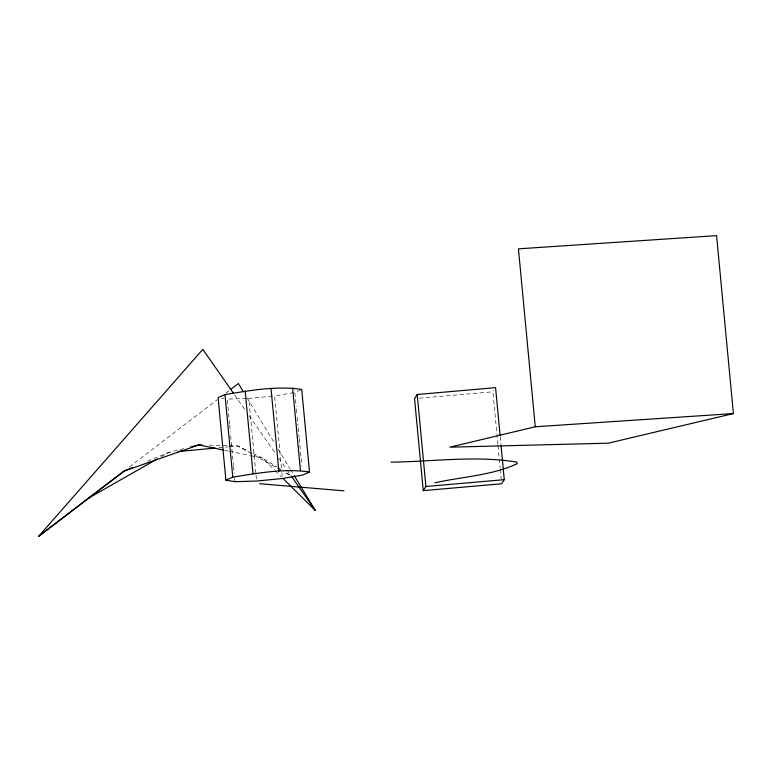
<?xml version="1.0" encoding="UTF-8"?>
<svg xmlns="http://www.w3.org/2000/svg" width="772" height="772" viewBox="0 0 772 772"><rect width="100%" height="100%" fill="white"/><g stroke="black" fill="none" stroke-linecap="round" stroke-linejoin="round"><path stroke-width="0.58" stroke-dasharray="3.86 2.9" d="M497.892 444.354L492.922 391.78L493.983 390.13M129.416 466.906L217.357 399.626M225.964 393.044L229.786 390.121M161.358 456.609L168.634 452.45L184.865 448.407M300.733 389.841L294.836 392.465L296.178 406.622M147.5 461.28L168.634 452.45L172.214 452.112M293.717 392.658L274.62 395.92L281.655 470.254M272.275 396.142L248.787 398.448L255.812 472.792M218.737 447.76L228.271 446.872M229.467 446.756L237.815 445.975L248.555 451.244M419.302 398.198L492.922 391.78M246.384 398.516L227.2 399.095L229.535 423.876M209.424 445.222L228.358 445.724M229.535 445.762L237.815 445.975L280.477 469.974M221.516 398.159L223.784 398.535M224.739 450.298L228.28 451.031M229.467 451.273L249.52 455.412M250.707 455.654L262.509 458.095L276.752 466.857M252.849 453.347L262.509 458.095L274.436 469.926M285.679 472.898L290.89 475.832M277.775 467.485L281.838 469.984M286.933 473.12L290.996 475.62M275.286 470.766L281.249 476.681M234.563 394.82L244.917 409.652M249.057 415.587L275.98 454.139M278.74 458.095L286.335 468.971M287.02 469.955L291.16 475.89M247.069 397.879L274.996 443.948M278.094 449.063L289.886 468.517M290.504 469.54L293.611 474.664M500.198 436.643L500.989 445.01M497.998 445.55L500.15 468.257M500.266 469.444L501.163 479.007M296.4 408.986L296.959 414.882M297.181 417.247L297.963 425.507M298.185 427.862L299.082 437.309M299.189 438.486L300.868 456.184M301.09 458.549L301.755 465.622M281.877 472.618L282.205 476.16M256.034 475.147L256.593 481.053M229.651 425.054L230.317 432.137M230.654 435.678L233.443 465.178M233.559 466.356L234.225 473.439M234.669 478.157L235.006 481.699"/><path stroke-width="1.16" d="M500.092 435.447L495.576 387.65L417.198 394.492L414.545 398.613L423.249 490.625L501.617 483.783L504.27 479.663L501.105 446.206M423.249 490.625L425.903 486.495L417.198 394.492M133.045 467.321L124.147 471.036L38.6 536.376L202.814 349.34L233.183 392.842M38.6 536.376L93.084 494.698M230.741 389.397L238.384 383.539L243.354 391.732M157.198 458.983L88.548 498.172L124.147 471.036L198.78 444.942L202.332 445.029M224.98 394.55L218.1 397.599L225.906 480.203L235.006 481.699L256.593 481.053L282.427 478.515L302.653 475.07L309.524 472.01L301.717 389.406C276.241 385.643 250.196 390.526 224.98 394.55L232.787 477.154L225.906 480.203M190.665 446.959L198.78 444.942L223.562 450.057M535.257 426.771L449.893 447.181L608.23 443.186L733.4 413.56L716.58 235.624L518.437 248.835L535.257 426.771L733.4 413.56M434.839 482.838C462.158 476.662 491.658 475.562 517.25 463.702L516.777 462.081C475.378 455.297 432.696 461.695 390.922 462.148M232.787 477.154C258.002 473.13 284.048 468.247 309.524 472.01M178.178 451.552L215.156 448.098M425.903 486.495L504.27 479.663M259.604 483.716L344.022 490.838M282.948 478.379L315.323 510.495L294.228 475.687M291.855 476.874L315.323 510.495M292.627 387.92L300.433 470.524M271.03 388.567L278.846 471.171M245.197 391.095L253.004 473.699"/></g></svg>
